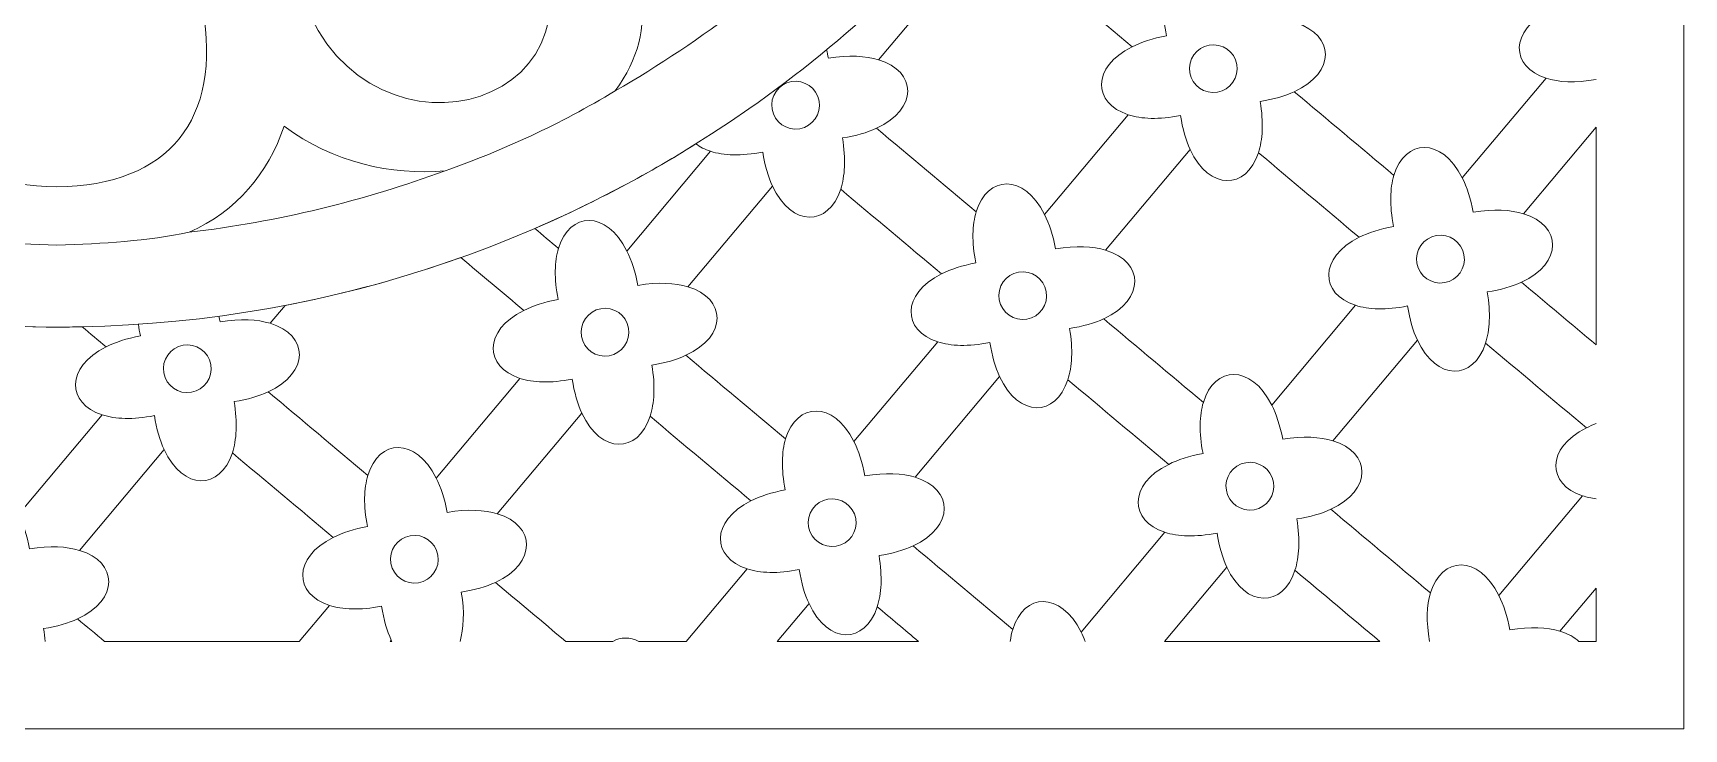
# Model space of a CAD drawing. Header units: centimetres. Extents: x -15.2 to -1.9, y -4.3 to 9.5.
# Drawn here: x -5.122 to -1.878, y -4.261 to -2.892 of the extents above; entities that cross this region are included whole.
import ezdxf

# ---------------------------------------------------------------- set-up
doc = ezdxf.new("R2010")
doc.units = ezdxf.units.CM
doc.header["$MEASUREMENT"] = 0
doc.layers.add('layer 1', color=7, linetype='Continuous')

msp = doc.modelspace()

# ---------------------------------------------------------------- linework, layer by layer
at = {"layer": 'layer 1', "color": 7, "lineweight": 9}
for points, knots in [([(-1.87804, 9.5), (-1.87804, 9.5), (-1.87804, -4.26057), (-1.87804, -4.26057), (-1.87804, -4.26057), (-1.87804, -4.26057), (-8.27225, -4.26057), (-8.27225, -4.26057), (-8.27225, -4.26057), (-8.27225, -4.26057), (-8.27225, 9.5), (-8.27225, 9.5), (-8.27225, 9.5), (-8.27225, 9.5), (-1.87804, 9.5), (-1.87804, 9.5)], [0, 0, 0, 0, 0.2, 0.2, 0.2, 0.2, 0.4, 0.4, 0.4, 0.4, 0.6, 0.6, 0.6, 0.6, 1, 1, 1, 1]), ([(-4.90022, -1.17885), (-4.91443, -1.18374), (-4.93017, -1.18894), (-4.94539, -1.19281), (-4.94539, -1.19281), (-4.83116, -1.72503), (-4.716, -2.25876), (-4.60177, -2.79097), (-4.60177, -2.79097), (-4.49615, -3.18143), (-3.96424, -3.05313), (-4.14092, -2.68851), (-4.14092, -2.68851), (-4.39402, -2.18611), (-4.64712, -1.68125), (-4.90022, -1.17885)], [0, 0, 0, 0, 0.2, 0.2, 0.2, 0.2, 0.4, 0.4, 0.4, 0.4, 0.6, 0.6, 0.6, 0.6, 1, 1, 1, 1]), ([(-5.0751, -1.21054), (-5.0751, -1.21054), (-5.10391, -1.20952), (-5.10391, -1.20952), (-5.10391, -1.20952), (-5.19945, -1.74517), (-5.26617, -2.30865), (-5.36169, -2.84431), (-5.36169, -2.84431), (-5.39919, -3.06223), (-5.29641, -3.19198), (-5.0751, -3.19509), (-5.0751, -3.19509), (-4.8538, -3.19198), (-4.75102, -3.06223), (-4.78853, -2.84431), (-4.78853, -2.84431), (-4.88405, -2.30865), (-4.95077, -1.74517), (-5.0463, -1.20952), (-5.0463, -1.20952), (-5.0463, -1.20952), (-5.0751, -1.21054), (-5.0751, -1.21054)], [0, 0, 0, 0, 0.1428571, 0.1428571, 0.1428571, 0.1428571, 0.2857143, 0.2857143, 0.2857143, 0.2857143, 0.4285714, 0.4285714, 0.4285714, 0.4285714, 0.5714286, 0.5714286, 0.5714286, 0.5714286, 0.7142857, 0.7142857, 0.7142857, 0.7142857, 1, 1, 1, 1]), ([(-2.44795, -3.17228), (-2.42625, -3.10032), (-2.35416, -3.09624), (-2.3136, -3.17744), (-2.3136, -3.17744), (-2.3136, -3.17744), (-2.14908, -2.98138), (-2.14908, -2.98138), (-2.14908, -2.98138), (-2.21877, -2.95883), (-2.22185, -2.88788), (-2.14156, -2.84777), (-2.14156, -2.84777), (-2.20763, -2.79234), (-2.27368, -2.73691), (-2.33973, -2.68148), (-2.33973, -2.68148), (-2.36337, -2.75483), (-2.43612, -2.75671), (-2.47378, -2.67522), (-2.47378, -2.67522), (-2.47378, -2.67522), (-2.6399, -2.87319), (-2.6399, -2.87319), (-2.6399, -2.87319), (-2.56425, -2.89602), (-2.56144, -2.96987), (-2.64379, -3.00795), (-2.64379, -3.00795), (-2.5785, -3.06272), (-2.51322, -3.1175), (-2.44795, -3.17228)], [0, 0, 0, 0, 0.1111111, 0.1111111, 0.1111111, 0.1111111, 0.2222222, 0.2222222, 0.2222222, 0.2222222, 0.3333333, 0.3333333, 0.3333333, 0.3333333, 0.4444444, 0.4444444, 0.4444444, 0.4444444, 0.5555556, 0.5555556, 0.5555556, 0.5555556, 0.6666667, 0.6666667, 0.6666667, 0.6666667, 0.7777778, 0.7777778, 0.7777778, 0.7777778, 1, 1, 1, 1]), ([(-3.26874, -3.24409), (-3.24704, -3.17212), (-3.17495, -3.16805), (-3.1344, -3.24926), (-3.1344, -3.24926), (-3.1344, -3.24926), (-2.96987, -3.05318), (-2.96987, -3.05318), (-2.96987, -3.05318), (-3.03956, -3.03064), (-3.04266, -2.95969), (-2.96235, -2.91958), (-2.96235, -2.91958), (-3.02842, -2.86416), (-3.09447, -2.80873), (-3.16052, -2.7533), (-3.16052, -2.7533), (-3.18416, -2.82664), (-3.25691, -2.82852), (-3.29456, -2.74703), (-3.29456, -2.74703), (-3.29456, -2.74703), (-3.46069, -2.945), (-3.46069, -2.945), (-3.46069, -2.945), (-3.38504, -2.96783), (-3.38223, -3.04169), (-3.46456, -3.07976), (-3.46456, -3.07976), (-3.39929, -3.13454), (-3.33401, -3.18931), (-3.26874, -3.24409)], [0, 0, 0, 0, 0.1111111, 0.1111111, 0.1111111, 0.1111111, 0.2222222, 0.2222222, 0.2222222, 0.2222222, 0.3333333, 0.3333333, 0.3333333, 0.3333333, 0.4444444, 0.4444444, 0.4444444, 0.4444444, 0.5555556, 0.5555556, 0.5555556, 0.5555556, 0.6666667, 0.6666667, 0.6666667, 0.6666667, 0.7777778, 0.7777778, 0.7777778, 0.7777778, 1, 1, 1, 1]), ([(-3.97794, -3.00628), (-3.89146, -2.95646), (-3.80864, -2.90093), (-3.73, -2.84022), (-3.73, -2.84022), (-3.79117, -2.84995), (-3.86124, -2.83983), (-3.92688, -2.81543), (-3.92688, -2.81543), (-3.91773, -2.88128), (-3.93218, -2.94266), (-3.97794, -3.00628)], [0, 0, 0, 0, 0.25, 0.25, 0.25, 0.25, 0.5, 0.5, 0.5, 0.5, 1, 1, 1, 1]), ([(-2.75658, -2.95435), (-2.76107, -2.92888), (-2.78551, -2.91178), (-2.81097, -2.91627), (-2.81097, -2.91627), (-2.83643, -2.92076), (-2.85353, -2.94519), (-2.84904, -2.97065), (-2.84904, -2.97065), (-2.84454, -2.99611), (-2.82013, -3.0132), (-2.79467, -3.00871), (-2.79467, -3.00871), (-2.76921, -3.00422), (-2.75209, -2.97981), (-2.75658, -2.95435)], [0, 0, 0, 0, 0.2, 0.2, 0.2, 0.2, 0.4, 0.4, 0.4, 0.4, 0.6, 0.6, 0.6, 0.6, 1, 1, 1, 1]), ([(-3.57738, -3.02616), (-3.58187, -3.00069), (-3.6063, -2.98359), (-3.63176, -2.98808), (-3.63176, -2.98808), (-3.65722, -2.99257), (-3.67432, -3.017), (-3.66983, -3.04246), (-3.66983, -3.04246), (-3.66534, -3.06791), (-3.64092, -3.08502), (-3.61546, -3.08053), (-3.61546, -3.08053), (-3.59, -3.07605), (-3.57289, -3.05161), (-3.57738, -3.02616)], [0, 0, 0, 0, 0.2, 0.2, 0.2, 0.2, 0.4, 0.4, 0.4, 0.4, 0.6, 0.6, 0.6, 0.6, 1, 1, 1, 1]), ([(-4.81509, -3.28419), (-4.64043, -3.26353), (-4.47188, -3.22234), (-4.31199, -3.1631), (-4.31199, -3.1631), (-4.41748, -3.17305), (-4.53316, -3.1465), (-4.62846, -3.07585), (-4.62846, -3.07585), (-4.66012, -3.16821), (-4.72148, -3.24275), (-4.81509, -3.28419)], [0, 0, 0, 0, 0.25, 0.25, 0.25, 0.25, 0.5, 0.5, 0.5, 0.5, 1, 1, 1, 1]), ([(-2.05084, -3.07754), (-2.05084, -3.07754), (-2.1936, -3.2477), (-2.1936, -3.2477), (-2.1936, -3.2477), (-2.11795, -3.27051), (-2.11514, -3.34437), (-2.19747, -3.38244), (-2.19747, -3.38244), (-2.14861, -3.42345), (-2.09972, -3.46447), (-2.05084, -3.5055), (-2.05084, -3.5055), (-2.05084, -3.5055), (-2.05084, -3.07754), (-2.05084, -3.07754)], [0, 0, 0, 0, 0.2, 0.2, 0.2, 0.2, 0.4, 0.4, 0.4, 0.4, 0.6, 0.6, 0.6, 0.6, 1, 1, 1, 1]), ([(-3.81939, -3.11042), (-3.92022, -3.17346), (-4.02606, -3.22917), (-4.13618, -3.27677), (-4.13618, -3.27677), (-4.12062, -3.28982), (-4.10507, -3.30286), (-4.08953, -3.31591), (-4.08953, -3.31591), (-4.06784, -3.24393), (-3.99574, -3.23987), (-3.95519, -3.32107), (-3.95519, -3.32107), (-3.95519, -3.32107), (-3.79066, -3.125), (-3.79066, -3.125), (-3.79066, -3.125), (-3.80206, -3.12131), (-3.81163, -3.11634), (-3.81939, -3.11042)], [0, 0, 0, 0, 0.1666667, 0.1666667, 0.1666667, 0.1666667, 0.3333333, 0.3333333, 0.3333333, 0.3333333, 0.5, 0.5, 0.5, 0.5, 0.6666667, 0.6666667, 0.6666667, 0.6666667, 1, 1, 1, 1]), ([(-2.82244, -3.61858), (-2.80074, -3.54661), (-2.72865, -3.54255), (-2.6881, -3.62373), (-2.6881, -3.62373), (-2.6881, -3.62373), (-2.52357, -3.42767), (-2.52357, -3.42767), (-2.52357, -3.42767), (-2.59327, -3.40513), (-2.59635, -3.3342), (-2.51605, -3.29408), (-2.51605, -3.29408), (-2.58212, -3.23864), (-2.64817, -3.18321), (-2.71422, -3.12779), (-2.71422, -3.12779), (-2.73787, -3.20113), (-2.81059, -3.20301), (-2.84826, -3.12152), (-2.84826, -3.12152), (-2.84826, -3.12152), (-3.01439, -3.3195), (-3.01439, -3.3195), (-3.01439, -3.3195), (-2.93874, -3.34232), (-2.93593, -3.41619), (-3.01827, -3.45425), (-3.01827, -3.45425), (-2.95299, -3.50902), (-2.88772, -3.56381), (-2.82244, -3.61858)], [0, 0, 0, 0, 0.1111111, 0.1111111, 0.1111111, 0.1111111, 0.2222222, 0.2222222, 0.2222222, 0.2222222, 0.3333333, 0.3333333, 0.3333333, 0.3333333, 0.4444444, 0.4444444, 0.4444444, 0.4444444, 0.5555556, 0.5555556, 0.5555556, 0.5555556, 0.6666667, 0.6666667, 0.6666667, 0.6666667, 0.7777778, 0.7777778, 0.7777778, 0.7777778, 1, 1, 1, 1]), ([(-3.64323, -3.6904), (-3.62154, -3.61842), (-3.54944, -3.61436), (-3.50889, -3.69555), (-3.50889, -3.69555), (-3.50889, -3.69555), (-3.34436, -3.49949), (-3.34436, -3.49949), (-3.34436, -3.49949), (-3.41406, -3.47694), (-3.41714, -3.406), (-3.33685, -3.36589), (-3.33685, -3.36589), (-3.40292, -3.31045), (-3.46897, -3.25503), (-3.53502, -3.1996), (-3.53502, -3.1996), (-3.55866, -3.27295), (-3.63138, -3.27482), (-3.66905, -3.19332), (-3.66905, -3.19332), (-3.66905, -3.19332), (-3.83518, -3.39131), (-3.83518, -3.39131), (-3.83518, -3.39131), (-3.75954, -3.41413), (-3.75673, -3.48799), (-3.83906, -3.52607), (-3.83906, -3.52607), (-3.77378, -3.58084), (-3.70851, -3.63562), (-3.64323, -3.6904)], [0, 0, 0, 0, 0.1111111, 0.1111111, 0.1111111, 0.1111111, 0.2222222, 0.2222222, 0.2222222, 0.2222222, 0.3333333, 0.3333333, 0.3333333, 0.3333333, 0.4444444, 0.4444444, 0.4444444, 0.4444444, 0.5555556, 0.5555556, 0.5555556, 0.5555556, 0.6666667, 0.6666667, 0.6666667, 0.6666667, 0.7777778, 0.7777778, 0.7777778, 0.7777778, 1, 1, 1, 1]), ([(-2.31029, -3.32884), (-2.31478, -3.30338), (-2.33921, -3.28627), (-2.36467, -3.29075), (-2.36467, -3.29075), (-2.39011, -3.29524), (-2.40723, -3.31968), (-2.40274, -3.34514), (-2.40274, -3.34514), (-2.39825, -3.37059), (-2.37381, -3.38769), (-2.34837, -3.38321), (-2.34837, -3.38321), (-2.32291, -3.37872), (-2.3058, -3.35429), (-2.31029, -3.32884)], [0, 0, 0, 0, 0.2, 0.2, 0.2, 0.2, 0.4, 0.4, 0.4, 0.4, 0.6, 0.6, 0.6, 0.6, 1, 1, 1, 1]), ([(-4.28134, -3.3339), (-4.39281, -3.37359), (-4.50809, -3.40516), (-4.62642, -3.42791), (-4.62642, -3.42791), (-4.62642, -3.42791), (-4.65597, -3.46312), (-4.65597, -3.46312), (-4.65597, -3.46312), (-4.58033, -3.48595), (-4.57752, -3.5598), (-4.65985, -3.59788), (-4.65985, -3.59788), (-4.59458, -3.65265), (-4.5293, -3.70743), (-4.46402, -3.76222), (-4.46402, -3.76222), (-4.44233, -3.69023), (-4.37023, -3.68617), (-4.32968, -3.76737), (-4.32968, -3.76737), (-4.32968, -3.76737), (-4.16515, -3.5713), (-4.16515, -3.5713), (-4.16515, -3.5713), (-4.23485, -3.54875), (-4.23794, -3.47781), (-4.15763, -3.4377), (-4.15763, -3.4377), (-4.19887, -3.4031), (-4.2401, -3.36851), (-4.28134, -3.3339)], [0, 0, 0, 0, 0.1111111, 0.1111111, 0.1111111, 0.1111111, 0.2222222, 0.2222222, 0.2222222, 0.2222222, 0.3333333, 0.3333333, 0.3333333, 0.3333333, 0.4444444, 0.4444444, 0.4444444, 0.4444444, 0.5555556, 0.5555556, 0.5555556, 0.5555556, 0.6666667, 0.6666667, 0.6666667, 0.6666667, 0.7777778, 0.7777778, 0.7777778, 0.7777778, 1, 1, 1, 1]), ([(-3.13108, -3.40064), (-3.13557, -3.37518), (-3.16, -3.35808), (-3.18546, -3.36257), (-3.18546, -3.36257), (-3.21093, -3.36706), (-3.22802, -3.39149), (-3.22353, -3.41694), (-3.22353, -3.41694), (-3.21904, -3.44241), (-3.19461, -3.45951), (-3.16916, -3.45502), (-3.16916, -3.45502), (-3.1437, -3.45053), (-3.12659, -3.4261), (-3.13108, -3.40064)], [0, 0, 0, 0, 0.2, 0.2, 0.2, 0.2, 0.4, 0.4, 0.4, 0.4, 0.6, 0.6, 0.6, 0.6, 1, 1, 1, 1]), ([(-3.95187, -3.47246), (-3.95636, -3.44699), (-3.9808, -3.42989), (-4.00625, -3.43438), (-4.00625, -3.43438), (-4.0317, -3.43887), (-4.04881, -3.4633), (-4.04432, -3.48876), (-4.04432, -3.48876), (-4.03983, -3.51421), (-4.0154, -3.53132), (-3.98996, -3.52683), (-3.98996, -3.52683), (-3.96449, -3.52234), (-3.94738, -3.49792), (-3.95187, -3.47246)], [0, 0, 0, 0, 0.2, 0.2, 0.2, 0.2, 0.4, 0.4, 0.4, 0.4, 0.6, 0.6, 0.6, 0.6, 1, 1, 1, 1]), ([(-5.02551, -3.47), (-5.04201, -3.47034), (-5.05855, -3.47052), (-5.0751, -3.47052), (-5.0751, -3.47052), (-5.18654, -3.47052), (-5.29623, -3.46278), (-5.40367, -3.44782), (-5.40367, -3.44782), (-5.40367, -3.44782), (-5.47677, -3.53493), (-5.47677, -3.53493), (-5.47677, -3.53493), (-5.40112, -3.55776), (-5.39831, -3.63162), (-5.48065, -3.66969), (-5.48065, -3.66969), (-5.41537, -3.72447), (-5.35009, -3.77924), (-5.28481, -3.83402), (-5.28481, -3.83402), (-5.26312, -3.76205), (-5.19103, -3.75798), (-5.15047, -3.83918), (-5.15047, -3.83918), (-5.15047, -3.83918), (-4.98595, -3.64311), (-4.98595, -3.64311), (-4.98595, -3.64311), (-5.05564, -3.62056), (-5.05872, -3.54962), (-4.97843, -3.50951), (-4.97843, -3.50951), (-4.99413, -3.49634), (-5.00982, -3.48318), (-5.02551, -3.47)], [0, 0, 0, 0, 0.1, 0.1, 0.1, 0.1, 0.2, 0.2, 0.2, 0.2, 0.3, 0.3, 0.3, 0.3, 0.4, 0.4, 0.4, 0.4, 0.5, 0.5, 0.5, 0.5, 0.6, 0.6, 0.6, 0.6, 0.7, 0.7, 0.7, 0.7, 0.8, 0.8, 0.8, 0.8, 1, 1, 1, 1]), ([(-4.77266, -3.54427), (-4.77715, -3.51881), (-4.80159, -3.50171), (-4.82705, -3.5062), (-4.82705, -3.5062), (-4.85249, -3.51069), (-4.8696, -3.53511), (-4.86511, -3.56057), (-4.86511, -3.56057), (-4.86063, -3.58603), (-4.83619, -3.60314), (-4.81075, -3.59865), (-4.81075, -3.59865), (-4.78528, -3.59416), (-4.76817, -3.56973), (-4.77266, -3.54427)], [0, 0, 0, 0, 0.2, 0.2, 0.2, 0.2, 0.4, 0.4, 0.4, 0.4, 0.6, 0.6, 0.6, 0.6, 1, 1, 1, 1]), ([(-2.37612, -3.99307), (-2.35445, -3.9211), (-2.28235, -3.91703), (-2.2418, -3.99823), (-2.2418, -3.99823), (-2.2418, -3.99823), (-2.07727, -3.80217), (-2.07727, -3.80217), (-2.07727, -3.80217), (-2.14697, -3.77962), (-2.15005, -3.70868), (-2.06975, -3.66857), (-2.06975, -3.66857), (-2.13583, -3.61314), (-2.20188, -3.55771), (-2.26793, -3.50227), (-2.26793, -3.50227), (-2.29157, -3.57563), (-2.36429, -3.5775), (-2.40196, -3.49602), (-2.40196, -3.49602), (-2.40196, -3.49602), (-2.5681, -3.69398), (-2.5681, -3.69398), (-2.5681, -3.69398), (-2.49245, -3.71681), (-2.48964, -3.79067), (-2.57197, -3.82875), (-2.57197, -3.82875), (-2.50669, -3.88351), (-2.44142, -3.93829), (-2.37612, -3.99307)], [0, 0, 0, 0, 0.1111111, 0.1111111, 0.1111111, 0.1111111, 0.2222222, 0.2222222, 0.2222222, 0.2222222, 0.3333333, 0.3333333, 0.3333333, 0.3333333, 0.4444444, 0.4444444, 0.4444444, 0.4444444, 0.5555556, 0.5555556, 0.5555556, 0.5555556, 0.6666667, 0.6666667, 0.6666667, 0.6666667, 0.7777778, 0.7777778, 0.7777778, 0.7777778, 1, 1, 1, 1]), ([(-3.19691, -4.06489), (-3.17524, -3.99291), (-3.10314, -3.98885), (-3.06259, -4.07004), (-3.06259, -4.07004), (-3.06259, -4.07004), (-2.89806, -3.87398), (-2.89806, -3.87398), (-2.89806, -3.87398), (-2.96776, -3.85143), (-2.97085, -3.78048), (-2.89054, -3.74037), (-2.89054, -3.74037), (-2.95662, -3.68495), (-3.02267, -3.62952), (-3.08872, -3.57409), (-3.08872, -3.57409), (-3.11236, -3.64743), (-3.18509, -3.64931), (-3.22276, -3.56782), (-3.22276, -3.56782), (-3.22276, -3.56782), (-3.38888, -3.7658), (-3.38888, -3.7658), (-3.38888, -3.7658), (-3.31324, -3.78862), (-3.31043, -3.86249), (-3.39276, -3.90055), (-3.39276, -3.90055), (-3.32749, -3.95533), (-3.26221, -4.01011), (-3.19691, -4.06489)], [0, 0, 0, 0, 0.1111111, 0.1111111, 0.1111111, 0.1111111, 0.2222222, 0.2222222, 0.2222222, 0.2222222, 0.3333333, 0.3333333, 0.3333333, 0.3333333, 0.4444444, 0.4444444, 0.4444444, 0.4444444, 0.5555556, 0.5555556, 0.5555556, 0.5555556, 0.6666667, 0.6666667, 0.6666667, 0.6666667, 0.7777778, 0.7777778, 0.7777778, 0.7777778, 1, 1, 1, 1]), ([(-3.98298, -4.08841), (-3.96745, -4.07977), (-3.94922, -4.07956), (-3.93147, -4.08841), (-3.93147, -4.08841), (-3.93147, -4.08841), (-3.83854, -4.08841), (-3.83854, -4.08841), (-3.83854, -4.08841), (-3.83854, -4.08841), (-3.71886, -3.94579), (-3.71886, -3.94579), (-3.71886, -3.94579), (-3.78855, -3.92325), (-3.79163, -3.8523), (-3.71134, -3.81219), (-3.71134, -3.81219), (-3.77741, -3.75676), (-3.84346, -3.70133), (-3.90951, -3.6459), (-3.90951, -3.6459), (-3.93315, -3.71925), (-4.00588, -3.72112), (-4.04354, -3.63964), (-4.04354, -3.63964), (-4.04354, -3.63964), (-4.20968, -3.83761), (-4.20968, -3.83761), (-4.20968, -3.83761), (-4.13403, -3.86044), (-4.13122, -3.9343), (-4.21355, -3.97236), (-4.21355, -3.97236), (-4.16746, -4.01105), (-4.12135, -4.04973), (-4.07526, -4.08841), (-4.07526, -4.08841), (-4.07526, -4.08841), (-3.98298, -4.08841), (-3.98298, -4.08841)], [0, 0, 0, 0, 0.0909091, 0.0909091, 0.0909091, 0.0909091, 0.1818182, 0.1818182, 0.1818182, 0.1818182, 0.2727273, 0.2727273, 0.2727273, 0.2727273, 0.3636364, 0.3636364, 0.3636364, 0.3636364, 0.4545455, 0.4545455, 0.4545455, 0.4545455, 0.5454545, 0.5454545, 0.5454545, 0.5454545, 0.6363636, 0.6363636, 0.6363636, 0.6363636, 0.7272727, 0.7272727, 0.7272727, 0.7272727, 0.8181818, 0.8181818, 0.8181818, 0.8181818, 1, 1, 1, 1]), ([(-4.59908, -4.08841), (-4.59908, -4.08841), (-4.53965, -4.01761), (-4.53965, -4.01761), (-4.53965, -4.01761), (-4.60934, -3.99506), (-4.61243, -3.92412), (-4.53213, -3.884), (-4.53213, -3.884), (-4.5982, -3.82857), (-4.66425, -3.77314), (-4.7303, -3.71772), (-4.7303, -3.71772), (-4.75395, -3.79106), (-4.82667, -3.79294), (-4.86434, -3.71144), (-4.86434, -3.71144), (-4.86434, -3.71144), (-5.03047, -3.90942), (-5.03047, -3.90942), (-5.03047, -3.90942), (-4.95482, -3.93225), (-4.95201, -4.00611), (-5.03435, -4.04419), (-5.03435, -4.04419), (-5.01678, -4.05892), (-4.9992, -4.07367), (-4.98164, -4.08841), (-4.98164, -4.08841), (-4.98164, -4.08841), (-4.59908, -4.08841), (-4.59908, -4.08841)], [0, 0, 0, 0, 0.1111111, 0.1111111, 0.1111111, 0.1111111, 0.2222222, 0.2222222, 0.2222222, 0.2222222, 0.3333333, 0.3333333, 0.3333333, 0.3333333, 0.4444444, 0.4444444, 0.4444444, 0.4444444, 0.5555556, 0.5555556, 0.5555556, 0.5555556, 0.6666667, 0.6666667, 0.6666667, 0.6666667, 0.7777778, 0.7777778, 0.7777778, 0.7777778, 1, 1, 1, 1]), ([(-2.68478, -3.77513), (-2.68927, -3.74967), (-2.71371, -3.73257), (-2.73916, -3.73707), (-2.73916, -3.73707), (-2.76461, -3.74155), (-2.78172, -3.76597), (-2.77723, -3.79144), (-2.77723, -3.79144), (-2.77274, -3.8169), (-2.74831, -3.834), (-2.72284, -3.82951), (-2.72284, -3.82951), (-2.6974, -3.82502), (-2.68029, -3.8006), (-2.68478, -3.77513)], [0, 0, 0, 0, 0.2, 0.2, 0.2, 0.2, 0.4, 0.4, 0.4, 0.4, 0.6, 0.6, 0.6, 0.6, 1, 1, 1, 1]), ([(-3.50557, -3.84694), (-3.51006, -3.82149), (-3.5345, -3.80438), (-3.55996, -3.80887), (-3.55996, -3.80887), (-3.5854, -3.81336), (-3.60251, -3.83778), (-3.59803, -3.86325), (-3.59803, -3.86325), (-3.59353, -3.8887), (-3.5691, -3.9058), (-3.54366, -3.90132), (-3.54366, -3.90132), (-3.51819, -3.89683), (-3.50108, -3.87241), (-3.50557, -3.84694)], [0, 0, 0, 0, 0.2, 0.2, 0.2, 0.2, 0.4, 0.4, 0.4, 0.4, 0.6, 0.6, 0.6, 0.6, 1, 1, 1, 1]), ([(-4.32636, -3.91876), (-4.33085, -3.8933), (-4.35529, -3.8762), (-4.38075, -3.88069), (-4.38075, -3.88069), (-4.40619, -3.88518), (-4.4233, -3.9096), (-4.41881, -3.93506), (-4.41881, -3.93506), (-4.41433, -3.96053), (-4.38989, -3.97762), (-4.36445, -3.97314), (-4.36445, -3.97314), (-4.33899, -3.96864), (-4.32188, -3.94422), (-4.32636, -3.91876)], [0, 0, 0, 0, 0.2, 0.2, 0.2, 0.2, 0.4, 0.4, 0.4, 0.4, 0.6, 0.6, 0.6, 0.6, 1, 1, 1, 1]), ([(-2.47579, -4.08841), (-2.53133, -4.0418), (-2.58687, -3.99519), (-2.64242, -3.94858), (-2.64242, -3.94858), (-2.66606, -4.02193), (-2.73879, -4.0238), (-2.77645, -3.94231), (-2.77645, -3.94231), (-2.77645, -3.94231), (-2.89906, -4.08841), (-2.89906, -4.08841), (-2.89906, -4.08841), (-2.89906, -4.08841), (-2.47579, -4.08841), (-2.47579, -4.08841)], [0, 0, 0, 0, 0.2, 0.2, 0.2, 0.2, 0.4, 0.4, 0.4, 0.4, 0.6, 0.6, 0.6, 0.6, 1, 1, 1, 1]), ([(-2.05084, -3.98391), (-2.05084, -3.98391), (-2.12179, -4.06848), (-2.12179, -4.06848), (-2.12179, -4.06848), (-2.10614, -4.07319), (-2.09363, -4.0801), (-2.08432, -4.08841), (-2.08432, -4.08841), (-2.08432, -4.08841), (-2.05084, -4.08841), (-2.05084, -4.08841), (-2.05084, -4.08841), (-2.05084, -4.08841), (-2.05084, -3.98391), (-2.05084, -3.98391)], [0, 0, 0, 0, 0.2, 0.2, 0.2, 0.2, 0.4, 0.4, 0.4, 0.4, 0.6, 0.6, 0.6, 0.6, 1, 1, 1, 1]), ([(-3.38216, -4.08841), (-3.40917, -4.06574), (-3.43618, -4.04307), (-3.46321, -4.02039), (-3.46321, -4.02039), (-3.48686, -4.09374), (-3.55958, -4.09561), (-3.59725, -4.01413), (-3.59725, -4.01413), (-3.59725, -4.01413), (-3.65958, -4.08841), (-3.65958, -4.08841), (-3.65958, -4.08841), (-3.65958, -4.08841), (-3.38216, -4.08841), (-3.38216, -4.08841)], [0, 0, 0, 0, 0.2, 0.2, 0.2, 0.2, 0.4, 0.4, 0.4, 0.4, 0.6, 0.6, 0.6, 0.6, 1, 1, 1, 1]), ([(-4.41689, -4.08841), (-4.41726, -4.0876), (-4.41766, -4.08677), (-4.41804, -4.08594), (-4.41804, -4.08594), (-4.41804, -4.08594), (-4.42013, -4.08841), (-4.42013, -4.08841), (-4.42013, -4.08841), (-4.42013, -4.08841), (-4.41689, -4.08841), (-4.41689, -4.08841)], [0, 0, 0, 0, 0.25, 0.25, 0.25, 0.25, 0.5, 0.5, 0.5, 0.5, 1, 1, 1, 1])]:
    msp.add_open_spline(points, degree=3, knots=knots, dxfattribs=at)
at = {"layer": 'layer 1', "color": 250, "lineweight": 9}
for points, knots in [([(-2.05085, -1.35043), (-2.02348, -1.67363), (-2.30567, -1.96564), (-2.85516, -1.94407), (-2.85516, -1.94407), (-3.02703, -2.38971), (-3.32952, -2.77132), (-3.71531, -3.04153), (-3.71531, -3.04153), (-4.10109, -3.31173), (-4.57014, -3.47052), (-5.0751, -3.47052), (-5.0751, -3.47052), (-5.58007, -3.47052), (-6.04913, -3.31173), (-6.43491, -3.04153), (-6.43491, -3.04153), (-6.82069, -2.77132), (-7.12318, -2.38971), (-7.29505, -1.94407), (-7.29505, -1.94407), (-7.85021, -1.96586), (-8.13252, -1.66756), (-8.09841, -1.34041)], [0, 0, 0, 0, 0.1428571, 0.1428571, 0.1428571, 0.1428571, 0.2857143, 0.2857143, 0.2857143, 0.2857143, 0.4285714, 0.4285714, 0.4285714, 0.4285714, 0.5714286, 0.5714286, 0.5714286, 0.5714286, 0.7142857, 0.7142857, 0.7142857, 0.7142857, 1, 1, 1, 1]), ([(-2.89424, -2.79779), (-2.90185, -2.82308), (-2.90328, -2.85672), (-2.89489, -2.89801), (-2.89489, -2.89801), (-2.92177, -2.90301), (-2.94419, -2.91051), (-2.96235, -2.91958)], [0, 0, 0, 0, 0.3333333, 0.3333333, 0.3333333, 0.3333333, 1, 1, 1, 1]), ([(-3.46069, -2.945), (-3.4857, -2.93746), (-3.51863, -2.93547), (-3.55913, -2.94222), (-3.55913, -2.94222), (-3.56021, -2.93636), (-3.56144, -2.9307), (-3.56275, -2.92528)], [0, 0, 0, 0, 0.3333333, 0.3333333, 0.3333333, 0.3333333, 1, 1, 1, 1]), ([(-2.71422, -3.12779), (-2.70609, -3.1025), (-2.70377, -3.06875), (-2.71073, -3.02697), (-2.71073, -3.02697), (-2.68418, -3.02299), (-2.66193, -3.01633), (-2.64379, -3.00795)], [0, 0, 0, 0, 0.3333333, 0.3333333, 0.3333333, 0.3333333, 1, 1, 1, 1]), ([(-3.53502, -3.1996), (-3.52687, -3.17432), (-3.52456, -3.14055), (-3.53152, -3.09878), (-3.53152, -3.09878), (-3.50498, -3.0948), (-3.48273, -3.08814), (-3.46459, -3.07976)], [0, 0, 0, 0, 0.3333333, 0.3333333, 0.3333333, 0.3333333, 1, 1, 1, 1]), ([(-2.96987, -3.05318), (-2.94433, -3.06144), (-2.90989, -3.06322), (-2.86729, -3.05458), (-2.86729, -3.05458), (-2.86331, -3.08112), (-2.85666, -3.10338), (-2.84826, -3.12152)], [0, 0, 0, 0, 0.3333333, 0.3333333, 0.3333333, 0.3333333, 1, 1, 1, 1]), ([(-3.79066, -3.12499), (-3.76513, -3.13325), (-3.73069, -3.13502), (-3.68807, -3.12639), (-3.68807, -3.12639), (-3.68411, -3.15293), (-3.67745, -3.17519), (-3.66905, -3.19332)], [0, 0, 0, 0, 0.3333333, 0.3333333, 0.3333333, 0.3333333, 1, 1, 1, 1]), ([(-2.44795, -3.17228), (-2.45555, -3.19756), (-2.45698, -3.23121), (-2.44859, -3.27251), (-2.44859, -3.27251), (-2.47548, -3.2775), (-2.49789, -3.28501), (-2.51605, -3.29408)], [0, 0, 0, 0, 0.3333333, 0.3333333, 0.3333333, 0.3333333, 1, 1, 1, 1]), ([(-2.1936, -3.24769), (-2.21861, -3.24014), (-2.25154, -3.23814), (-2.29204, -3.2449), (-2.29204, -3.2449), (-2.29703, -3.21801), (-2.30453, -3.1956), (-2.3136, -3.17744)], [0, 0, 0, 0, 0.3333333, 0.3333333, 0.3333333, 0.3333333, 1, 1, 1, 1]), ([(-3.26874, -3.24409), (-3.27634, -3.26939), (-3.27777, -3.30302), (-3.26938, -3.34431), (-3.26938, -3.34431), (-3.29627, -3.34931), (-3.31869, -3.35682), (-3.33685, -3.36589)], [0, 0, 0, 0, 0.3333333, 0.3333333, 0.3333333, 0.3333333, 1, 1, 1, 1]), ([(-3.01439, -3.3195), (-3.0394, -3.31194), (-3.07233, -3.30996), (-3.11283, -3.3167), (-3.11283, -3.3167), (-3.11782, -3.28983), (-3.12533, -3.26741), (-3.1344, -3.24926)], [0, 0, 0, 0, 0.3333333, 0.3333333, 0.3333333, 0.3333333, 1, 1, 1, 1]), ([(-5.33512, -3.28419), (-5.25262, -3.30091), (-5.16715, -3.30672), (-5.0751, -3.30975), (-5.0751, -3.30975), (-4.98306, -3.30672), (-4.89759, -3.30091), (-4.81509, -3.28419)], [0, 0, 0, 0, 0.3333333, 0.3333333, 0.3333333, 0.3333333, 1, 1, 1, 1]), ([(-4.08953, -3.31591), (-4.09714, -3.34119), (-4.09856, -3.37484), (-4.09017, -3.41613), (-4.09017, -3.41613), (-4.11706, -3.42113), (-4.13948, -3.42863), (-4.15763, -3.4377)], [0, 0, 0, 0, 0.3333333, 0.3333333, 0.3333333, 0.3333333, 1, 1, 1, 1]), ([(-3.83518, -3.39131), (-3.8602, -3.38376), (-3.89312, -3.38177), (-3.93362, -3.38853), (-3.93362, -3.38853), (-3.93861, -3.36164), (-3.94612, -3.33923), (-3.95519, -3.32107)], [0, 0, 0, 0, 0.3333333, 0.3333333, 0.3333333, 0.3333333, 1, 1, 1, 1]), ([(-2.26793, -3.50227), (-2.25978, -3.477), (-2.25747, -3.44323), (-2.26443, -3.40146), (-2.26443, -3.40146), (-2.23789, -3.39748), (-2.21564, -3.39083), (-2.19747, -3.38244)], [0, 0, 0, 0, 0.3333333, 0.3333333, 0.3333333, 0.3333333, 1, 1, 1, 1]), ([(-2.52357, -3.42767), (-2.49804, -3.43593), (-2.4636, -3.43771), (-2.42098, -3.42907), (-2.42098, -3.42907), (-2.417, -3.45561), (-2.41035, -3.47787), (-2.40196, -3.49602)], [0, 0, 0, 0, 0.3333333, 0.3333333, 0.3333333, 0.3333333, 1, 1, 1, 1]), ([(-4.91472, -3.46514), (-4.91382, -3.47246), (-4.91257, -3.48007), (-4.91097, -3.48794), (-4.91097, -3.48794), (-4.93786, -3.49294), (-4.96027, -3.50044), (-4.97843, -3.50951)], [0, 0, 0, 0, 0.3333333, 0.3333333, 0.3333333, 0.3333333, 1, 1, 1, 1]), ([(-4.65597, -3.46312), (-4.68099, -3.45558), (-4.71391, -3.45359), (-4.75441, -3.46034), (-4.75441, -3.46034), (-4.75512, -3.45653), (-4.75587, -3.45283), (-4.75668, -3.4492)], [0, 0, 0, 0, 0.3333333, 0.3333333, 0.3333333, 0.3333333, 1, 1, 1, 1]), ([(-3.08872, -3.57409), (-3.08058, -3.54881), (-3.07826, -3.51504), (-3.08522, -3.47328), (-3.08522, -3.47328), (-3.05868, -3.46929), (-3.03642, -3.46264), (-3.01829, -3.45424)], [0, 0, 0, 0, 0.3333333, 0.3333333, 0.3333333, 0.3333333, 1, 1, 1, 1]), ([(-3.34436, -3.49949), (-3.31883, -3.50775), (-3.28439, -3.50952), (-3.24178, -3.50088), (-3.24178, -3.50088), (-3.23779, -3.52742), (-3.23116, -3.54968), (-3.22276, -3.56782)], [0, 0, 0, 0, 0.3333333, 0.3333333, 0.3333333, 0.3333333, 1, 1, 1, 1]), ([(-3.90951, -3.6459), (-3.90138, -3.62062), (-3.89905, -3.58686), (-3.90602, -3.54508), (-3.90602, -3.54508), (-3.87947, -3.5411), (-3.85722, -3.53445), (-3.83908, -3.52607)], [0, 0, 0, 0, 0.3333333, 0.3333333, 0.3333333, 0.3333333, 1, 1, 1, 1]), ([(-4.7303, -3.71771), (-4.72215, -3.69243), (-4.71985, -3.65867), (-4.72681, -3.6169), (-4.72681, -3.6169), (-4.70027, -3.61292), (-4.67801, -3.60626), (-4.65985, -3.59788)], [0, 0, 0, 0, 0.3333333, 0.3333333, 0.3333333, 0.3333333, 1, 1, 1, 1]), ([(-4.16515, -3.5713), (-4.13962, -3.57956), (-4.10518, -3.58133), (-4.06257, -3.57269), (-4.06257, -3.57269), (-4.05859, -3.59923), (-4.05195, -3.6215), (-4.04354, -3.63964)], [0, 0, 0, 0, 0.3333333, 0.3333333, 0.3333333, 0.3333333, 1, 1, 1, 1]), ([(-2.82244, -3.61858), (-2.83005, -3.64387), (-2.83147, -3.67751), (-2.82308, -3.7188), (-2.82308, -3.7188), (-2.84997, -3.72381), (-2.87238, -3.7313), (-2.89054, -3.74037)], [0, 0, 0, 0, 0.3333333, 0.3333333, 0.3333333, 0.3333333, 1, 1, 1, 1]), ([(-2.5681, -3.69398), (-2.5931, -3.68644), (-2.62603, -3.68445), (-2.66653, -3.69119), (-2.66653, -3.69119), (-2.67152, -3.66431), (-2.67903, -3.6419), (-2.6881, -3.62373)], [0, 0, 0, 0, 0.3333333, 0.3333333, 0.3333333, 0.3333333, 1, 1, 1, 1]), ([(-4.98595, -3.6431), (-4.96041, -3.65136), (-4.92595, -3.65315), (-4.88336, -3.6445), (-4.88336, -3.6445), (-4.87938, -3.67105), (-4.87274, -3.69331), (-4.86434, -3.71144)], [0, 0, 0, 0, 0.3333333, 0.3333333, 0.3333333, 0.3333333, 1, 1, 1, 1]), ([(-3.64323, -3.6904), (-3.65084, -3.71568), (-3.65226, -3.74932), (-3.64388, -3.79062), (-3.64388, -3.79062), (-3.67076, -3.79562), (-3.69318, -3.80312), (-3.71134, -3.81219)], [0, 0, 0, 0, 0.3333333, 0.3333333, 0.3333333, 0.3333333, 1, 1, 1, 1]), ([(-3.38888, -3.7658), (-3.4139, -3.75826), (-3.44682, -3.75626), (-3.48732, -3.76302), (-3.48732, -3.76302), (-3.49232, -3.73612), (-3.49982, -3.71371), (-3.50889, -3.69555)], [0, 0, 0, 0, 0.3333333, 0.3333333, 0.3333333, 0.3333333, 1, 1, 1, 1]), ([(-4.46402, -3.76222), (-4.47163, -3.7875), (-4.47305, -3.82114), (-4.46467, -3.86243), (-4.46467, -3.86243), (-4.49156, -3.86743), (-4.51397, -3.87493), (-4.53213, -3.884)], [0, 0, 0, 0, 0.3333333, 0.3333333, 0.3333333, 0.3333333, 1, 1, 1, 1]), ([(-4.20968, -3.83761), (-4.23469, -3.83006), (-4.26761, -3.82808), (-4.30812, -3.83482), (-4.30812, -3.83482), (-4.31311, -3.80794), (-4.32061, -3.78552), (-4.32968, -3.76737)], [0, 0, 0, 0, 0.3333333, 0.3333333, 0.3333333, 0.3333333, 1, 1, 1, 1]), ([(-5.03047, -3.90942), (-5.05548, -3.90187), (-5.08841, -3.89989), (-5.12891, -3.90664), (-5.12891, -3.90664), (-5.1339, -3.87975), (-5.1414, -3.85735), (-5.15047, -3.83918)], [0, 0, 0, 0, 0.3333333, 0.3333333, 0.3333333, 0.3333333, 1, 1, 1, 1]), ([(-2.64242, -3.94858), (-2.63427, -3.9233), (-2.63195, -3.88954), (-2.63892, -3.84777), (-2.63892, -3.84777), (-2.61238, -3.84379), (-2.59011, -3.83712), (-2.57197, -3.82875)], [0, 0, 0, 0, 0.3333333, 0.3333333, 0.3333333, 0.3333333, 1, 1, 1, 1]), ([(-2.89806, -3.87397), (-2.87253, -3.88223), (-2.83807, -3.88402), (-2.79548, -3.87537), (-2.79548, -3.87537), (-2.7915, -3.90191), (-2.78484, -3.92417), (-2.77645, -3.94231)], [0, 0, 0, 0, 0.3333333, 0.3333333, 0.3333333, 0.3333333, 1, 1, 1, 1]), ([(-3.46321, -4.02039), (-3.45506, -3.99511), (-3.45276, -3.96136), (-3.45972, -3.91958), (-3.45972, -3.91958), (-3.43317, -3.91559), (-3.41092, -3.90893), (-3.39276, -3.90055)], [0, 0, 0, 0, 0.3333333, 0.3333333, 0.3333333, 0.3333333, 1, 1, 1, 1]), ([(-3.71886, -3.94578), (-3.69332, -3.95404), (-3.65888, -3.95583), (-3.61627, -3.94718), (-3.61627, -3.94718), (-3.61229, -3.97372), (-3.60563, -3.99598), (-3.59725, -4.01413)], [0, 0, 0, 0, 0.3333333, 0.3333333, 0.3333333, 0.3333333, 1, 1, 1, 1]), ([(-4.28285, -4.08841), (-4.27566, -4.06359), (-4.27389, -4.03111), (-4.28051, -3.99139), (-4.28051, -3.99139), (-4.25396, -3.98741), (-4.23171, -3.98075), (-4.21355, -3.97236)], [0, 0, 0, 0, 0.3333333, 0.3333333, 0.3333333, 0.3333333, 1, 1, 1, 1]), ([(-4.53965, -4.0176), (-4.51412, -4.02586), (-4.47966, -4.02764), (-4.43706, -4.01899), (-4.43706, -4.01899), (-4.43308, -4.04553), (-4.42642, -4.06779), (-4.41804, -4.08594)], [0, 0, 0, 0, 0.3333333, 0.3333333, 0.3333333, 0.3333333, 1, 1, 1, 1]), ([(-2.12179, -4.06847), (-2.14679, -4.06093), (-2.17973, -4.05894), (-2.22023, -4.06569), (-2.22023, -4.06569), (-2.22523, -4.03881), (-2.23273, -4.01639), (-2.2418, -3.99823)], [0, 0, 0, 0, 0.3333333, 0.3333333, 0.3333333, 0.3333333, 1, 1, 1, 1]), ([(-5.09811, -4.08841), (-5.0988, -4.08037), (-5.09984, -4.07196), (-5.1013, -4.0632), (-5.1013, -4.0632), (-5.07476, -4.05922), (-5.0525, -4.05257), (-5.03435, -4.04418)], [0, 0, 0, 0, 0.3333333, 0.3333333, 0.3333333, 0.3333333, 1, 1, 1, 1])]:
    msp.add_open_spline(points, degree=3, knots=knots, dxfattribs=at)
for points in [[(-2.14908, -2.98138), (-2.12441, -2.98935), (-2.09143, -2.99127), (-2.05084, -2.98361)], [(-3.97794, -3.00628), (-4.08666, -3.07174), (-4.19816, -3.12322), (-4.31199, -3.1631)], [(-2.05084, -3.66031), (-2.05758, -3.66287), (-2.06389, -3.66563), (-2.06975, -3.66857)], [(-2.07727, -3.80217), (-2.06932, -3.80474), (-2.0605, -3.80667), (-2.05084, -3.80787)], [(-2.37612, -3.99307), (-2.38344, -4.01737), (-2.38505, -4.04934), (-2.37774, -4.08841)], [(-3.19691, -4.06489), (-3.19908, -4.07206), (-3.20075, -4.07991), (-3.20183, -4.08841)], [(-3.05453, -4.08841), (-3.05706, -4.08188), (-3.05974, -4.07574), (-3.06259, -4.07004)]]:
    msp.add_open_spline(points, degree=3, dxfattribs=at)

doc.saveas('drawing.dxf')
